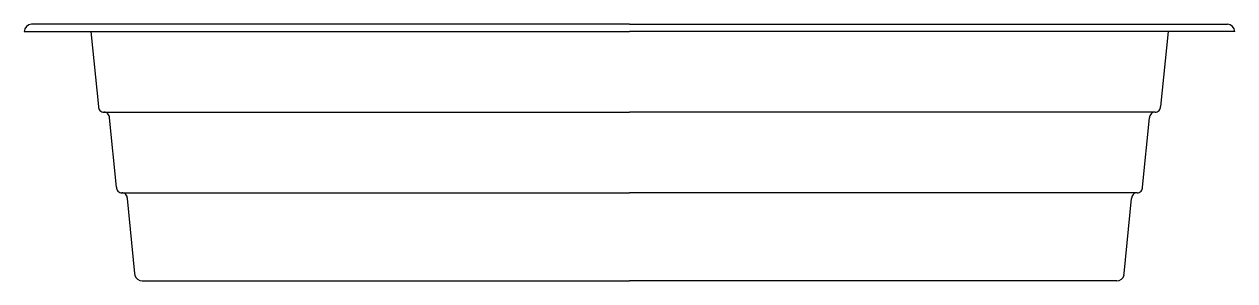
# Model space of a CAD drawing. Extents: x -1012.89 to -1009.59, y 410.28 to 410.98.
import ezdxf

# ---------------------------------------------------------------- set-up
doc = ezdxf.new("R2010")
doc.units = 0
doc.header["$LTSCALE"] = 10
doc.header["$MEASUREMENT"] = 0
doc.layers.add('Piscinas_Fibratec', color=4, linetype='CONTINUOUS')

msp = doc.modelspace()

# ---------------------------------------------------------------- linework, layer by layer
at = {"layer": 'Piscinas_Fibratec', "color": 2}
for p, q in [((-1012.8856, 410.9566), (-1011.2356, 410.9566)), ((-1011.2356, 410.9766), (-1012.8656, 410.9766)), ((-1011.2356, 410.9766), (-1009.6056, 410.9766)), ((-1009.5856, 410.9566), (-1011.2356, 410.9566))]:
    msp.add_line(p, q, dxfattribs=at)
at = {"layer": 'Piscinas_Fibratec'}
for p, q in [((-1012.7036, 410.9566), (-1012.6832, 410.7523)), ((-1009.7676, 410.9566), (-1009.7881, 410.7523)), ((-1012.6682, 410.7366), (-1011.2356, 410.7366)), ((-1012.6344, 410.5323), (-1012.6533, 410.7209)), ((-1009.8031, 410.7366), (-1011.2356, 410.7366)), ((-1009.8369, 410.5323), (-1009.818, 410.7209)), ((-1012.6194, 410.5166), (-1011.2356, 410.5166)), ((-1012.584, 410.2966), (-1012.6044, 410.5009)), ((-1009.8519, 410.5166), (-1011.2356, 410.5166)), ((-1009.8873, 410.2966), (-1009.8668, 410.5009)), ((-1012.5836, 410.2924), (-1012.584, 410.2966)), ((-1009.8877, 410.2924), (-1009.8873, 410.2966)), ((-1012.5641, 410.2766), (-1011.2356, 410.2766)), ((-1009.9072, 410.2766), (-1011.2356, 410.2766))]:
    msp.add_line(p, q, dxfattribs=at)
at = {"layer": 'Piscinas_Fibratec', "color": 2}
for centre, start, end in [((-1012.8656, 410.9566), 90, 180), ((-1009.6056, 410.9566), 0, 90)]:
    msp.add_arc(centre, 0.02, start, end, dxfattribs=at)
at = {"layer": 'Piscinas_Fibratec'}
for centre, radius, start, end in [((-1012.6682, 410.7516), 0.015, 177.1556, 270), ((-1009.8031, 410.7516), 0.015, 270, 2.8444), ((-1012.6682, 410.7216), 0.015, 357.1556, 90), ((-1009.8031, 410.7216), 0.015, 90, 182.8444), ((-1012.6194, 410.5316), 0.015, 177.1556, 270), ((-1009.8519, 410.5316), 0.015, 270, 2.8444), ((-1012.6194, 410.5016), 0.015, 357.1556, 90), ((-1009.8519, 410.5016), 0.015, 90, 182.8444), ((-1012.5641, 410.2966), 0.02, 192.0587, 270), ((-1009.9072, 410.2966), 0.02, 270, 347.9413)]:
    msp.add_arc(centre, radius, start, end, dxfattribs=at)

doc.saveas('drawing.dxf')
